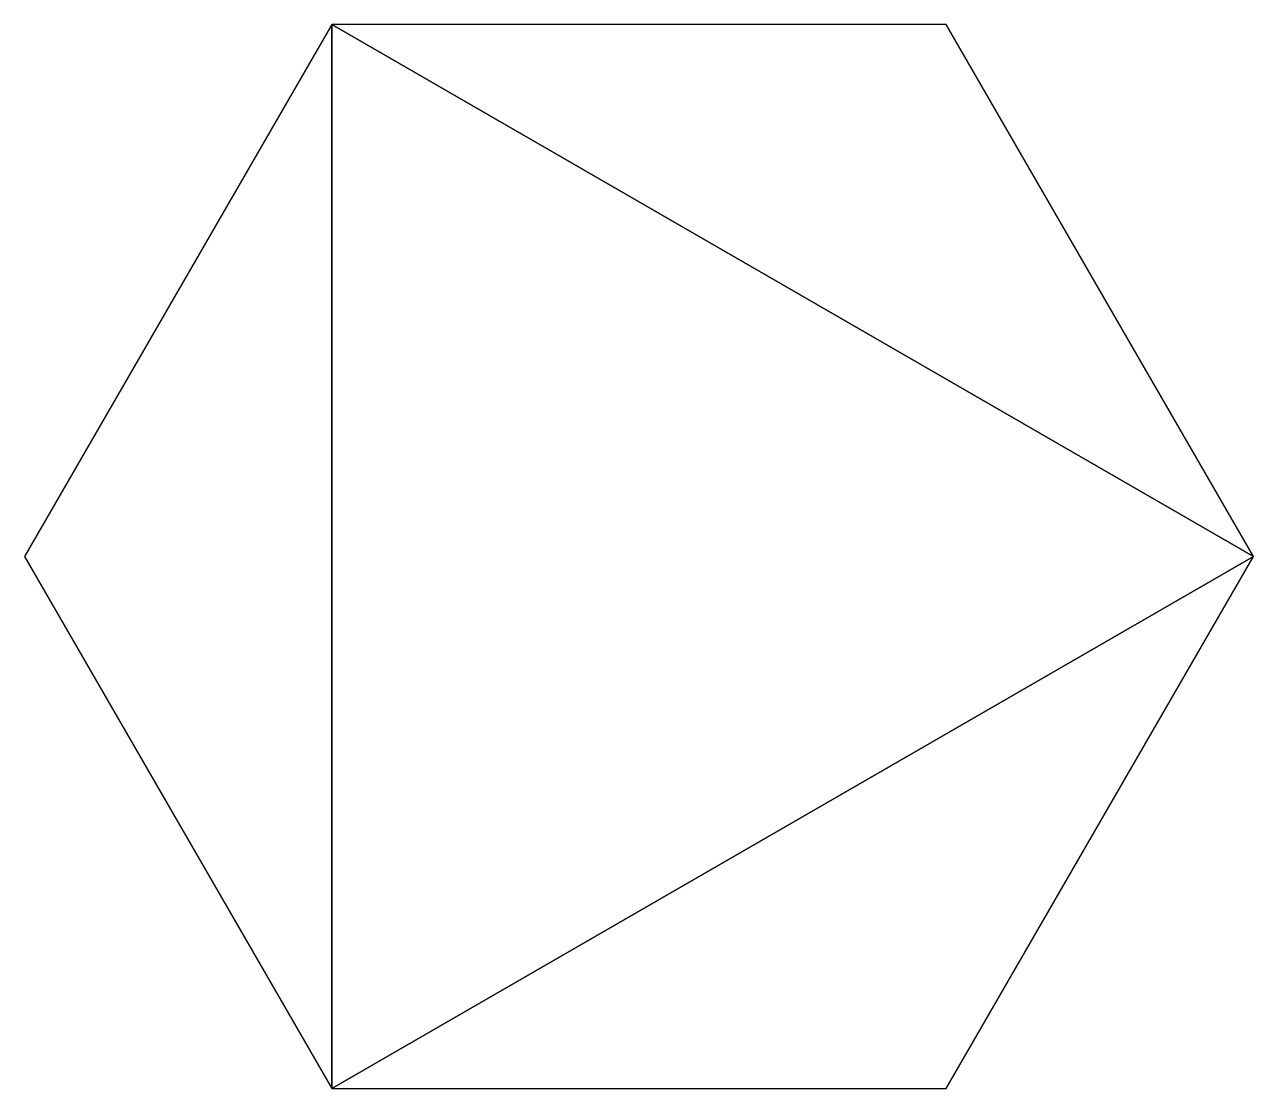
# Model space of a CAD drawing. Header units: inches. Extents: x -1 to 1, y -0.87 to 0.87.
import ezdxf

# ---------------------------------------------------------------- set-up
doc = ezdxf.new("R2010")
doc.units = ezdxf.units.IN
doc.header["$MEASUREMENT"] = 0

msp = doc.modelspace()

# ---------------------------------------------------------------- linework, layer by layer
for points in [[(-0.5, 0.866, 0.1), (-1, 0, -0.13), (-0.5, -0.866, 0.15)], [(1, 0), (-0.5, 0.866, 0.1), (-0.5, -0.866, 0.15)], [(0.5, 0.866, 0.19), (-0.5, 0.866, 0.1), (1, 0)], [(1, 0), (-0.5, -0.866, 0.15), (0.5, -0.866, 0.08)]]:
    msp.add_3dface(points)

doc.saveas('drawing.dxf')
